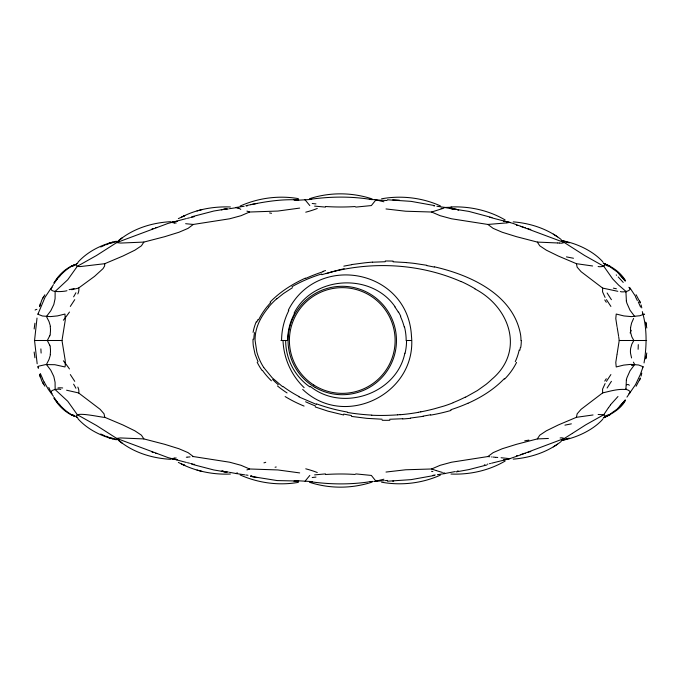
<?xml version="1.0" encoding="UTF-8"?>
<svg xmlns="http://www.w3.org/2000/svg" width="681" height="681" viewBox="0 0 681 681"><rect width="100%" height="100%" fill="white"/><g stroke="black" fill="none" stroke-linecap="round" stroke-linejoin="round"><path stroke-width="1.02" d="M288.293 310.255C317.678 251.876 407.987 269.582 411.443 335.878C417.462 393.414 344.756 429.796 302.679 389.387M625.958 292.277L625.975 291.434L618.603 285.084L612.696 278.938L603.766 266.262L584.621 255.503L564.43 242.606L512.572 223.249L491.554 217.792M625.958 292.481L626.384 301.002M34.152 328.974L34.918 323.211M53.467 284.649L45.057 297.239L37.898 314.23L42.443 316.001L50.437 316.605L57.502 315.899L64.967 314.043L65.299 319.942L61.988 340.5L65.197 360.258L65.274 365.757L64.967 366.957L54.812 364.701L45.661 364.582L38.562 366.191L37.898 366.77L38.383 368.421M645.784 358.589L646.797 352.971M630.572 327.527L631.576 323.049L633.611 318.461M618.68 336.686L619.216 340.5L617.097 353.95M626.937 397.108L635.535 384.62L640.234 374.72L643.128 366.727L638.582 364.982L630.717 364.395L623.677 365.101L616.228 366.957L615.786 362.437L617.02 354.384M37.012 318.078L34.552 340.5L37.174 363.79M520.386 347.463L519.884 350.213M644.039 362.93C646.856 345.888 647.146 328.31 642.311 311.6M626.384 379.998L625.958 388.519M299.674 208.088L277.874 211.05L249.578 212.021L241.031 215.698L229.667 218.78L193.302 224.449L188.05 228.373L178.984 232.247L164.7 236.69L143.887 242.078L141.418 245.815L134.872 250.182L122.869 256.047L104.772 263.692L80.017 266.603L77.345 266.262L75.991 265.403L76.289 264.066L77.932 262.772M50.377 354.963L49.006 359.466L46.436 364.505L50.786 370.226L53.825 376.525L55.084 382.313L55.144 389.566L67.759 401.279L77.345 414.738L96.506 425.497L116.664 438.394L168.062 457.598L186.424 462.459M386.008 472.052L405.68 469.779L431.601 468.979L440.164 465.302L451.537 462.22L487.885 456.551L493.155 452.627L502.22 448.753L516.504 444.31L537.3 438.922L539.786 435.185L546.341 430.818L558.335 424.953L576.424 417.308L593.049 414.967M641.085 376.108L641.783 373.103M645.707 358.861L646.55 355.235M386.008 208.948L405.68 211.221L431.601 212.021L440.164 215.698L451.537 218.78L487.885 224.449L493.155 228.373L502.22 232.247L516.504 236.69L537.3 242.078L539.786 245.815L546.341 250.182L558.335 256.047L576.424 263.692L577.156 267.199L581.089 271.693L602.625 288.08L617.812 291.315M39.583 306.688L41.796 300.015L44.852 294.788M299.674 472.912L277.874 469.95L249.578 468.979L241.031 465.302L229.667 462.22L193.302 456.551L188.05 452.627L178.984 448.753L164.7 444.31L143.887 438.922L141.418 435.185L134.872 430.818L122.869 424.953L104.772 417.308L104.04 413.801L100.116 409.307L78.57 392.92L66.602 390.213M404.854 353.175C396.665 393.771 342.262 412.38 310.298 386.399M39.668 306.212L40.315 303.692M37.889 314.145L38.494 313.796M49.747 335.75L47.312 340.5L49.747 345.25M639.587 380.16L640.438 378.015L636.097 386.272M602.625 288.08L602.566 291.86L605.103 297.418M643.128 366.88L642.634 367.17M256.78 322.062L257.886 319.568M376.006 199.831L375.674 200.24M42.877 297.972L43.746 296.448M605.103 383.582L602.566 389.14L602.625 392.92L581.089 409.307L577.156 413.801L576.424 417.308M294.115 313.107C313.132 275.66 371.468 272.357 395.099 306.816M74.748 299.657L70.313 306.433M606.456 381.343L610.891 374.567M54.097 282.802C58.268 275.456 64.567 269.412 72.16 265.684M608.295 407.902L603.766 414.738L585.873 424.748L572.389 433.354M625.439 400.471C620.595 409.264 611.589 413.895 603.077 418.228M57.63 278.461L53.961 283.33C59.094 275.89 65.648 269.318 73.701 265.079L71.42 266.484L74.467 264.637M309.812 475.432L305.607 480.531M610.499 404.795L617.973 396.512M619.948 406.225L625.345 399.951L617.139 409.102L608.678 415.146M268.706 307.191C262.645 314.452 257.58 322.871 255.775 332.26A37.719 36.067 -90 0 0 255.094 340.5L256.822 351.915A55.255 52.777 89.8 0 0 259.75 360.138A52.548 50.105 89.2 0 0 263.726 367.468M623.03 402.897L625.09 400.394M60.447 275.269L58.924 276.954M78.06 262.108C88.096 251.153 101.971 244.428 116.332 241.227M375.461 200.469L371.358 205.568L355.712 207.109M504.263 378.696C494.074 389.362 481.348 397.312 467.941 403.297M602.762 419.232C592.615 430.647 574.781 438.292 562.072 440.267M270.093 302.126C280.053 291.774 292.438 284.037 305.446 278.103M276.835 298.848L283.364 293.613L292.498 287.688M122.495 237.609L120.086 239.465C134.361 228.126 152.587 222.687 170.608 221.683M513.244 459.13C530.439 457.751 547.609 452.158 561.263 441.407M119.005 240.129L121.524 238.367M73.454 266.033L74.05 265.616M606.958 415.384L607.554 414.967M74.655 265.207L75.268 264.79M605.732 416.21L606.354 415.793M572.117 433.542L564.43 438.394L518.164 455.768L509.822 458.662L491.554 463.208M75.889 264.381L77.174 263.556M557.594 444.14L553.321 446.864M605.111 416.619L603.817 417.444M305.079 481.263L305.48 481.058M505.157 461.028C488.873 470.605 469.771 474.827 450.958 474.036M375.589 199.908L387.012 200.529M465.412 397.287L477.364 390.562L485.987 384.425A99.962 90.624 85.6 0 0 491.912 379.223C525.281 350.979 509.686 306.91 474.853 288.872M178.328 218.627L184.789 215.63L181.452 217.103M605.469 416.823L610.15 414.584L604.473 417.249L605.145 415.75L603.894 414.789L598.122 414.474M182.687 216.558C197.354 209.135 214.081 206.352 230.416 206.973M100.728 246.999L104.712 245.245M440.352 475.142C422.033 483.357 401.305 485.766 381.564 482.199M240.18 206.037C258.337 197.958 278.776 195.2 298.38 198.639M118.834 240.785L116.732 241.832L116.664 242.606L120.75 243.057L143.887 242.078M105.7 244.879L108.654 243.789M562.191 440.215C566.549 439.194 563.017 437.202 560.131 437.951M431.601 212.021L443.935 208.131M118.954 240.733L119.524 240.546M249.578 468.979L246.922 469.907M529.886 451.826L530.788 451.529M152.016 228.884L152.944 228.595M528.047 452.405L528.967 452.116M322.998 271.361L325.552 270.561M321.875 274.698C367.11 260.84 417.623 262.517 461.114 281.619M109.632 243.492L116.434 241.627M111.454 242.53L108.994 243.279L112.825 242.13M155.745 227.726L156.69 227.437M524.293 453.563L525.247 453.274M229.369 208.718L237.388 207.501M523.34 453.852L520.429 454.695M372.132 482.08C351.915 488.737 329.732 488.89 309.48 482.267M445.417 473.465L444.829 473.525L455.223 471.558M191.761 216.771L213.817 211.033L227.071 208.82L221.316 209.739L225.437 209.093M309.48 198.733C329.732 192.11 351.915 192.263 372.132 198.92M486.83 464.97L468.868 469.592L456.236 471.882M516.453 455.81L517.458 455.529M197.03 210.914L202.155 209.561M236.733 472.972L237.311 472.818M564.796 439.313L569.299 438.121M602.625 392.92C609.87 391.243 617.216 388.953 624.741 389.447C626.869 388.817 632.853 391.907 628.895 393.729M52.088 287.271C46.972 292.992 63.801 291.749 66.959 290.719M561.323 440.53L566.83 439.134M186.424 218.541L168.062 223.402L116.664 242.606L96.506 255.503L77.345 266.262L67.759 279.721L55.144 291.434L55.084 298.687L53.825 304.475L50.786 310.774L46.436 316.495L49.006 321.534L50.377 326.037M187.454 218.295L189.531 217.801M190.561 217.554L192.629 217.069M489.486 463.693L490.516 463.446M193.149 216.941L194.179 216.703M484.336 464.902L484.855 464.782M487.417 464.178L487.937 464.059M71.743 289.731L78.57 288.08L94.531 276.384L103.044 268.629L104.619 265.982L104.772 263.692M434.512 475.432L411.077 479.637L387.387 481.229M458.194 470.92L457.206 471.141M245.884 205.705C263.206 201.916 280.921 198.869 298.721 199.942L293.954 199.814L298.108 199.839M225.837 209.442L228.348 208.922M172.88 221.759L171.237 222.338L174.115 222.874M257.222 203.398L250.676 204.666M418.1 412.32L420.781 411.826M173.289 221.683L174.676 221.47M235.626 207.543L244.173 206.249M423.105 416.355L410.473 418.057M351.66 264.56L364.752 262.84A252.838 236.962 83.7 0 1 372.473 262.134M298.38 482.361C278.776 485.8 258.337 483.042 240.18 474.963M381.564 198.801C401.305 195.234 422.033 197.643 440.352 205.858M437.423 474.683L444.897 473.55L443.765 473.508M435.244 474.989L433.048 475.287M246.36 205.943L247.45 205.798M506.409 459.522L509.822 458.662L501.08 457.734M367.91 482.02C348.663 484.761 329.059 484.387 309.846 481.629M309.846 199.371C330.404 196.426 351.422 196.188 371.945 199.618M314.605 474.887L325.492 473.891M487.885 224.449L506.587 222.9M193.302 456.551L192.604 456.628M190.033 456.891L187.939 457.087M617.02 326.616L615.786 318.563L616.228 314.043L623.949 315.941L631.33 316.605L639.765 315.754L642.762 314.656L643.136 314.145L642.634 313.83M187.471 457.13L186.322 457.232M387.557 480.428L385.378 480.616M176.056 221.325L177.426 221.24M504.868 459.684L503.557 459.76M384.288 480.701L374.363 481.365M297.291 200.257L311.651 199.414M397.636 414.823L400.139 414.627M506.987 222.866L509.822 222.338L506.409 221.478M176.234 457.99L171.237 458.662L172.88 459.241M402.735 418.73L389.728 419.258M372.473 262.202L385.199 261.734M373.256 481.416L368.83 481.612M548.409 438.453L537.3 438.922M392.707 481.144L393.686 481.101M443.672 207.501L444.497 207.475M237.388 473.499L236.111 473.525L244.717 474.827M230.416 474.027C212.412 474.87 194.196 470.98 178.328 462.373M444.54 207.475L454.721 209.331M444.744 207.475L451.903 207.39L444.08 207.484M298.108 481.161L293.954 481.186L298.721 481.058L277.176 480.573L250.676 476.334L257.222 477.602M450.958 206.964C469.771 206.173 488.873 210.395 505.157 219.972M34.399 340.5L61.988 340.5M280.938 340.5L287.041 340.5M406.31 340.5L411.605 340.5M619.216 340.5L646.644 340.5M387.387 199.771L411.077 201.363L434.512 205.568M559.365 243.023C562.549 243.875 567.06 241.857 562.131 240.759M559.195 243.023L557.807 242.981M382.075 419.215L366.957 418.364L351.447 416.406M503.557 221.24L504.944 221.325M177.349 459.752L176.132 459.684M393.039 261.802L406.191 262.534M537.3 242.078L557.611 242.972M143.887 438.922L120.511 437.943L116.664 438.394L116.698 439.143L118.775 440.198M312.204 481.603L296.746 480.701M369.383 199.414L376.006 199.729M392.707 199.856L399.338 200.154M620.365 291.57C622.587 292.668 633.543 290.881 628.852 287.271M60.779 389.43C58.251 388.4 47.551 390.196 52.131 393.729M598.122 266.526C601.272 267.403 608.644 265.496 603.077 262.772M176.234 223.01L174.515 222.9M325.492 207.109L314.605 206.113M355.712 473.891L371.358 475.432L375.214 480.267M170.608 459.317C152.587 458.313 134.361 452.874 120.086 441.535L122.495 443.391M497.743 457.479L495.742 457.317M185.641 223.708L193.302 224.449M495.291 457.274L493.223 457.087M491.597 456.934L492.065 456.977M489.733 456.747L487.885 456.551M449.783 208.395L468.868 211.408L491.971 217.579M450.907 208.514L456.236 209.118M513.244 221.87C530.439 223.249 547.609 228.85 561.263 239.593M592.615 265.982L576.424 263.692M250.753 475.644L251.859 475.789M174.676 459.53L173.349 459.326M248.003 475.278L245.807 474.98M433.601 205.79L434.691 205.943M436.879 206.241L445.417 207.535M104.772 417.308C104.04 418.1 69.121 409.596 77.932 418.228M225.437 471.907L221.316 471.261L227.071 472.18L213.817 469.967L191.761 464.229M347.361 412.465L352.605 413.265A257.503 234.809 68.4 0 0 371.783 415.104M235.626 473.457L236.145 473.542L229.369 472.282M426.749 265.275L413.963 263.343A253.562 234.562 79.1 0 0 406.191 262.594M228.348 472.078L226.339 471.661M343.667 414.984L328.021 411.171L315.218 406.94M457.7 209.969L458.688 210.182M222.372 470.809L223.359 471.031M434.342 266.807C470.426 275.013 513.525 294.541 520.625 334.975A41.737 38.349 88.5 0 1 520.999 340.5M193.659 464.178L194.689 464.416M489.486 217.307L490.516 217.554M190.561 463.446L192.629 463.931M305.062 199.737L305.497 199.95M189.531 463.199L187.454 462.705M116.434 439.373L109.632 437.508M38.494 367.204L37.898 366.88M561.246 240.453L566.83 241.866M78.06 418.892C88.096 429.847 101.971 436.572 116.332 439.773M237.031 208.105L238.478 208.488M202.155 471.439L197.03 470.086M443.689 472.801L444.608 473.048M564.796 241.687L569.299 242.879M516.453 225.19L517.458 225.471M442.412 472.461L436.376 470.631M520.429 226.305L523.34 227.148M112.825 438.87L108.994 437.721L111.454 438.47M524.293 227.437L525.238 227.726M155.745 453.274L156.69 453.563M528.047 228.595L528.967 228.884M152.016 452.116L152.944 452.405M119.533 440.462L119.022 440.284M529.878 229.182L530.78 229.471M436.07 470.528L431.601 468.979M246.922 211.093L249.578 212.021M562.012 240.716C575.164 242.862 592.436 250.276 602.762 261.768M316.35 404.386L298.959 396.921M105.7 436.121L108.654 437.211M181.452 463.897L184.789 465.37L182.687 464.442M100.728 434.001L104.712 435.755M605.469 264.177L610.15 266.416L604.473 263.751C612.951 267.037 620.663 272.706 625.439 280.529M72.16 415.316C64.542 411.605 58.302 405.51 54.097 398.198M74.467 416.363L71.42 414.516L73.701 415.921C65.648 411.682 59.094 405.11 53.961 397.67L57.63 402.539M553.321 234.136L557.594 236.86M603.817 263.556L605.111 264.381M77.174 417.444L75.889 416.619M608.678 265.854L617.139 271.898L625.345 281.049L619.948 274.775M605.732 264.79L606.354 265.207M74.655 415.793L75.268 416.21M606.958 265.616L607.554 266.033M73.454 414.967L74.05 415.384M119.005 440.871L121.524 442.633M282.666 386.74L272.204 377.802L263.709 367.485M305.386 200.248L305.045 199.848M305.65 200.52L309.812 205.568M58.924 404.046L60.447 405.731M375.52 480.59L376.014 481.186M634.709 316.495L630.01 310.187L626.946 303.309A5.729 1.345 74.6 0 1 626.316 300.934M623.03 278.103L625.09 280.606M629.78 287.62L635.535 296.38M53.467 396.351L48.334 389.396L44.197 382.067M610.891 306.433L606.456 299.657M70.313 374.567L74.748 381.343M39.668 374.788L41.796 380.985L44.852 386.212M636.097 294.728L640.438 302.985L639.587 300.84M42.877 383.028L43.746 384.552M398.555 312.051L400.794 316.256M633.407 362.147L634.709 364.505L630.01 370.813L626.946 377.691A5.729 1.345 -74.6 0 0 626.316 380.066M638.25 301.836L640.557 307.08M42.614 378.747L40.324 373.52M258.056 361.798L255.043 354.111L253.332 346.05A44.095 42.988 -86.7 0 1 253.026 339.138M631.576 357.951L630.572 353.473A7.236 2.077 -87.3 0 1 630.436 352.009A5.899 1.702 -87.3 0 1 630.691 348.221L631.832 344.152L633.849 340.5L631.832 336.848L630.691 332.771A6.257 1.745 87.5 0 1 630.623 327.621M39.583 374.312L40.315 377.308M645.707 322.139L646.797 328.029M641.085 304.892L641.783 307.897M645.784 322.411L646.55 325.765M617.182 327.484L618.561 335.818M34.918 357.789L34.152 352.026M625.958 388.723L625.975 389.566M174.787 222.849A44.044 2.06 7.5 0 1 172.361 222.04M172.361 458.96A44.044 2.06 -7.5 0 1 174.787 458.151M57.953 387.906A90.105 13.807 26.2 0 1 62.686 387.974M77.821 387.063A6.282 3.286 67.2 0 1 78.69 393.048M63.367 360.785A66.798 14.165 62.2 0 1 69.471 368.957M73.599 384.169A25.461 7.883 63.8 0 1 75.897 388.247M50.198 347.191A7.678 2.349 88.1 0 1 50.19 354.571M49.79 345.131A9.977 3.414 86.9 0 1 50.232 346.629M69.471 312.043A66.798 14.165 -62.2 0 1 63.367 320.215M50.19 326.429A7.678 2.349 -88.1 0 1 50.198 333.809M50.232 334.371A9.977 3.414 -86.9 0 1 49.79 335.869M75.897 292.753A25.461 7.883 -63.8 0 1 73.599 296.831M78.69 287.952A6.282 3.286 -67.2 0 1 77.821 293.937M74.101 288.565A92.982 10.232 -21.4 0 1 69.156 289.672M573.487 258.252A129.075 8.827 15 0 1 566.439 256.882M616.399 288.77A152.748 23.707 31.6 0 1 613.394 288.148M606.303 302.262A37.055 11.977 68.7 0 1 604.762 299.895M611.427 299.691A87.108 10.292 61.1 0 1 607.12 293M630.112 332.949A99.205 8.351 -72.3 0 1 631.287 330.268M528.899 440.122A112.952 4.461 -7.5 0 1 524.745 440.803M564.932 425.157A126.036 8.938 -15.3 0 1 571.368 423.846M383.914 201.772A48.734 9.84 14.2 0 1 375.163 199.61M441.101 208.343A65.257 1.541 -7 0 1 442.029 208.292M644.601 314.035A52.667 3.958 60.2 0 1 643.911 314.443M635.628 297.103A8.836 0.443 63.6 0 1 637.331 300.568M616.228 274.903A81.814 6.376 41.1 0 1 616.611 275.294M618.169 276.92A81.814 6.376 41.1 0 1 623.234 282.428M35.114 310.059A102.439 17.885 77.5 0 1 36.859 309.378M317.269 208.48A61.009 23.792 -3.1 0 1 305.752 212.183M315.967 203.908A74.391 8.444 5.9 0 1 312.204 203.483M240.785 209.365A35.829 2.537 22.8 0 1 238.129 207.526M271.532 213.298A63.725 0.962 10.4 0 1 269.599 212.932M355.141 206.53A90.02 33.326 5.4 0 1 325.424 206.496M375.163 481.39A48.734 9.84 -14.2 0 1 383.914 479.228M312.204 477.517A74.391 8.444 -5.9 0 1 315.967 477.092M305.752 468.817A61.009 23.792 3.1 0 1 317.269 472.52M325.424 474.504A90.02 33.326 -5.4 0 1 355.141 474.47M638.284 344.629A83.95 13.807 83.4 0 1 638.114 349.302M626.469 384.816A75.966 9.704 -52.6 0 1 629.244 385.369M608.525 407.732A7.925 0.834 -54.1 0 1 610.508 404.948M275.081 467.226A63.725 1.124 -11.3 0 1 276.231 466.987M265.743 462.297A35.829 0.451 -17.3 0 1 263.93 462.859M431.533 471.329A65.257 1.345 8.4 0 1 432.886 471.567M41.124 353.064A110.143 15.714 -82.5 0 1 40.886 348.885M44.256 382.416A6.87 0.451 64.3 0 1 42.324 378.33M50.803 391.933A51.22 1.847 64.7 0 1 48.785 387.446M607.12 388A87.108 10.292 -61.1 0 1 611.427 381.309M633.509 364.982A46.07 10.7 89.8 0 1 631.525 365.408M604.762 381.105A37.055 11.977 -68.7 0 1 606.303 378.738M262.125 370.541A60.056 58.302 -88.1 0 1 257.171 362.266M271.413 380.815A72.246 67.002 78.4 0 1 262.432 370.328M278.316 384.774A90.854 85.236 82.8 0 1 272.63 379.445M287.059 392.946A111.224 107.675 -69.5 0 1 277.439 385.923M304.084 406.08A138.805 130.99 79.7 0 1 285.143 396.563M315.507 405.978A167.381 154.672 71.9 0 1 305.599 401.773M351.481 415.521A227.777 200.52 52 0 1 343.735 414.074M389.864 420.279A246.36 218.933 48 0 1 382.177 420.279M410.49 418.304A255.605 236.554 -79.2 0 1 402.743 418.951M430.63 414.763A246.982 228.578 63.8 0 1 423.054 416.125M451.018 410.447A223.428 207.756 75.1 0 1 430.707 415.121M467.915 403.246A190.757 177.579 81.1 0 1 450.813 409.732M516.573 362.42A63.12 57.221 -84.9 0 1 504.604 379.113M519.186 350.043A52.565 49.449 -89.5 0 1 515.262 361.688M521.305 340.5A43.72 41.362 87.3 0 1 520.735 347.531M426.672 265.581A243.219 223.726 -55.8 0 1 434.265 267.08M385.267 260.993A252.328 228.263 -54.3 0 1 393.116 261.104M343.82 266.16A231.719 208.769 -58.2 0 1 351.668 264.73M326.25 273.634A214.055 195.634 -63.8 0 1 344.169 268.748M305.582 278.478A173.749 160.452 -70 0 1 323.083 271.719M258.567 319.934A67.785 64.874 -87.4 0 1 270.646 302.713M253.085 332.362A47.789 45.023 -87.8 0 1 256.235 321.807M253.826 339.164A43.754 40.869 -85.9 0 1 254.515 332.643M268.586 307.08A81.763 77.302 -85.9 0 1 276.75 298.729M292.021 286.667A158.256 147.045 -77.7 0 1 321.704 273.966M461.156 281.5A156.4 142.84 -80.2 0 1 474.938 288.693M465.336 397.1A186.934 170.684 80.3 0 1 453.197 402.607M453.24 402.726A167.415 153.182 77.1 0 1 443.884 406.072L434.078 408.864A267.182 244.513 74.8 0 1 420.79 411.877M418.117 412.388A226.271 206.939 72 0 1 400.147 414.72M397.636 414.848A274.971 251.085 69.7 0 1 390.102 415.257A239.967 219.027 69.3 0 1 371.783 415.24M347.404 412.056A199.499 182.142 69.1 0 1 316.495 403.859M299.104 396.58A123.142 114.536 78.2 0 1 282.896 386.382M404.505 326.965A44.512 34.51 90 0 1 406.174 340.5M406.557 340.5A44.461 34.91 89.7 0 1 405.076 353.26M400.454 316.512A50.224 39.634 -89.5 0 1 404.233 327.076M394.912 307.012A61.367 50.692 -85.7 0 1 398.334 312.238M287.612 340.466A56.012 54.684 -82.5 0 1 294.609 313.379M309.915 386.953A56.361 55.936 90 0 1 285.662 340.5M281.576 340.457A64.967 63.359 -83.8 0 1 288.829 310.536M304.152 387.651A64.721 60.294 70.6 0 1 283.015 340.509M315.15 387.446A54.208 54.208 0 0 0 396.47 340.5A54.208 54.208 0 0 0 315.15 293.554A54.208 54.208 0 0 0 315.15 387.446M313.703 384.978A52.854 52.854 0 0 0 395.057 342.986A52.854 52.854 0 0 0 318.018 293.537A52.854 52.854 0 0 0 313.703 384.978"/></g></svg>
